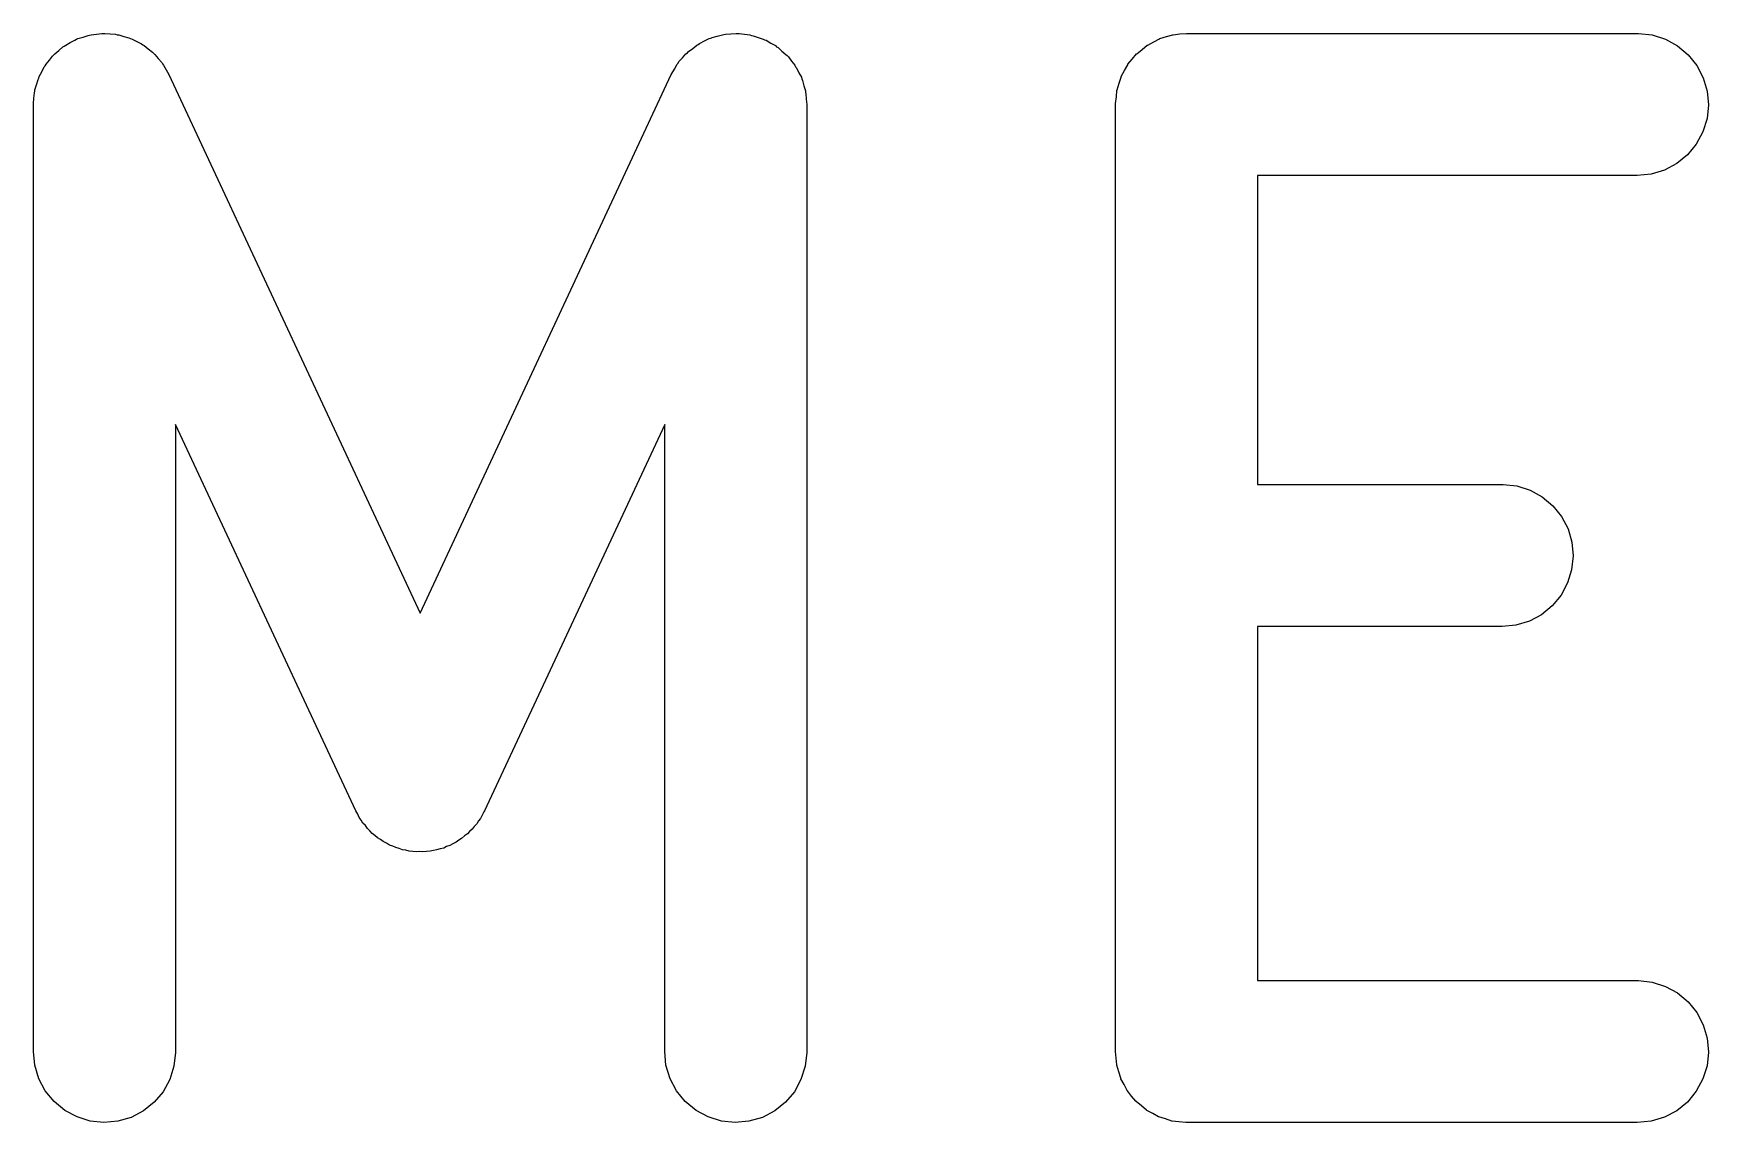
# Model space of a CAD drawing. Extents: x 2.47 to 8.87, y -5.61 to -1.57.
# Drawn here: x 3.9549 to 4.0245, y -5.3908 to -5.3455 of the extents above; entities that cross this region are included whole.
import ezdxf

# ---------------------------------------------------------------- set-up
doc = ezdxf.new("R2010")
doc.units = 0
doc.header["$MEASUREMENT"] = 0
doc.layers.add('BLACK', color=7, linetype='CONTINUOUS')

msp = doc.modelspace()

# ---------------------------------------------------------------- linework, layer by layer
at = {"layer": 'BLACK', "linetype": 'CONTINUOUS'}
for p, q in [((3.95694, -5.34564), (3.95715, -5.34557)), ((3.95715, -5.34557), (3.95721, -5.34556)), ((3.95721, -5.34556), (3.95728, -5.34554)), ((3.95728, -5.34554), (3.9575, -5.34552)), ((3.9575, -5.34552), (3.95772, -5.34549)), ((3.95772, -5.34549), (3.95779, -5.34549)), ((3.95779, -5.34549), (3.95785, -5.34549)), ((3.95785, -5.34549), (3.95807, -5.34551)), ((3.95807, -5.34551), (3.95829, -5.34552)), ((3.95829, -5.34552), (3.95836, -5.34554)), ((3.95836, -5.34554), (3.95843, -5.34555)), ((3.95843, -5.34555), (3.95864, -5.34561)), ((3.95864, -5.34561), (3.95885, -5.34567)), ((3.9831, -5.34565), (3.98331, -5.3456)), ((3.98331, -5.3456), (3.98353, -5.34554)), ((3.98353, -5.34554), (3.98359, -5.34553)), ((3.98359, -5.34553), (3.98366, -5.34552)), ((3.98366, -5.34552), (3.98388, -5.34551)), ((3.98388, -5.34551), (3.9841, -5.34549)), ((3.9841, -5.34549), (3.98417, -5.34549)), ((3.98417, -5.34549), (3.98423, -5.34549)), ((3.98423, -5.34549), (3.98445, -5.34552)), ((3.98445, -5.34552), (3.98467, -5.34555)), ((3.98467, -5.34555), (3.98474, -5.34557)), ((3.98474, -5.34557), (3.9848, -5.34558)), ((3.9848, -5.34558), (3.98501, -5.34565)), ((4.00172, -5.3457), (4.00199, -5.34562)), ((4.00199, -5.34562), (4.00225, -5.34554)), ((4.00225, -5.34554), (4.00226, -5.34554)), ((4.00226, -5.34554), (4.00227, -5.34554)), ((4.00227, -5.34554), (4.00255, -5.34551)), ((4.00255, -5.34551), (4.00283, -5.34549)), ((4.00283, -5.34549), (4.02157, -5.34549)), ((4.02157, -5.34549), (4.02162, -5.34549)), ((4.02162, -5.34549), (4.02219, -5.34555)), ((4.02219, -5.34555), (4.02274, -5.34573)), ((3.95572, -5.34638), (3.95577, -5.34633)), ((3.95577, -5.34633), (3.95594, -5.34619)), ((3.95594, -5.34619), (3.9561, -5.34605)), ((3.9561, -5.34605), (3.95616, -5.34601)), ((3.95616, -5.34601), (3.95622, -5.34597)), ((3.95622, -5.34597), (3.95641, -5.34587)), ((3.95641, -5.34587), (3.9566, -5.34576)), ((3.9566, -5.34576), (3.95667, -5.34573)), ((3.95667, -5.34573), (3.95673, -5.3457)), ((3.95673, -5.3457), (3.95694, -5.34564)), ((3.95885, -5.34567), (3.95891, -5.3457)), ((3.95891, -5.3457), (3.95898, -5.34572)), ((3.95898, -5.34572), (3.95917, -5.34582)), ((3.95917, -5.34582), (3.95937, -5.34592)), ((3.95937, -5.34592), (3.95942, -5.34596)), ((3.95942, -5.34596), (3.95948, -5.34599)), ((3.95948, -5.34599), (3.95965, -5.34613)), ((3.95965, -5.34613), (3.95983, -5.34627)), ((3.95983, -5.34627), (3.95988, -5.34632)), ((3.95988, -5.34632), (3.95993, -5.34636)), ((3.98187, -5.3465), (3.98201, -5.34633)), ((3.98201, -5.34633), (3.98207, -5.34629)), ((3.98207, -5.34629), (3.98211, -5.34624)), ((3.98211, -5.34624), (3.98229, -5.34611)), ((3.98229, -5.34611), (3.98246, -5.34597)), ((3.98246, -5.34597), (3.98252, -5.34594)), ((3.98252, -5.34594), (3.98258, -5.3459)), ((3.98258, -5.3459), (3.98278, -5.3458)), ((3.98278, -5.3458), (3.98297, -5.3457)), ((3.98297, -5.3457), (3.98304, -5.34568)), ((3.98304, -5.34568), (3.9831, -5.34565)), ((3.98501, -5.34565), (3.98522, -5.34572)), ((3.98522, -5.34572), (3.98528, -5.34575)), ((3.98528, -5.34575), (3.98535, -5.34577)), ((3.98535, -5.34577), (3.98554, -5.34589)), ((3.98554, -5.34589), (3.98573, -5.34599)), ((3.98573, -5.34599), (3.98578, -5.34604)), ((3.98578, -5.34604), (3.98584, -5.34607)), ((3.98584, -5.34607), (3.986, -5.34622)), ((3.986, -5.34622), (3.98617, -5.34636)), ((4.00075, -5.34634), (4.00076, -5.34633)), ((4.00076, -5.34633), (4.00098, -5.34616)), ((4.00098, -5.34616), (4.00119, -5.34598)), ((4.00119, -5.34598), (4.0012, -5.34598)), ((4.0012, -5.34598), (4.00121, -5.34597)), ((4.00121, -5.34597), (4.00146, -5.34584)), ((4.00146, -5.34584), (4.0017, -5.34571)), ((4.0017, -5.34571), (4.00171, -5.34571)), ((4.00171, -5.34571), (4.00172, -5.3457)), ((4.02274, -5.34573), (4.02324, -5.346)), ((4.02324, -5.346), (4.02368, -5.34637)), ((3.95523, -5.34708), (3.95532, -5.34688)), ((3.95532, -5.34688), (3.95536, -5.34683)), ((3.95536, -5.34683), (3.9554, -5.34677)), ((3.9554, -5.34677), (3.95554, -5.3466)), ((3.95554, -5.3466), (3.95567, -5.34643)), ((3.95567, -5.34643), (3.95572, -5.34638)), ((3.95993, -5.34636), (3.96007, -5.34653)), ((3.96007, -5.34653), (3.96021, -5.3467)), ((3.96021, -5.3467), (3.96025, -5.34675)), ((3.96025, -5.34675), (3.96029, -5.34681)), ((3.96029, -5.34681), (3.9604, -5.347)), ((3.9604, -5.347), (3.96051, -5.34719)), ((3.98142, -5.34715), (3.98154, -5.34697)), ((3.98154, -5.34697), (3.98164, -5.34677)), ((3.98164, -5.34677), (3.98169, -5.34672)), ((3.98169, -5.34672), (3.98172, -5.34666)), ((3.98172, -5.34666), (3.98187, -5.3465)), ((3.98617, -5.34636), (3.98622, -5.34641)), ((3.98622, -5.34641), (3.98627, -5.34646)), ((3.98627, -5.34646), (3.9864, -5.34664)), ((3.9864, -5.34664), (3.98654, -5.34681)), ((3.98654, -5.34681), (3.98657, -5.34687)), ((3.98657, -5.34687), (3.98661, -5.34692)), ((3.98661, -5.34692), (3.98671, -5.34712)), ((4.00011, -5.34728), (4.00025, -5.34703)), ((4.00025, -5.34703), (4.00038, -5.34679)), ((4.00038, -5.34679), (4.00039, -5.34678)), ((4.00039, -5.34677), (4.00057, -5.34656)), ((4.00039, -5.34678), (4.00039, -5.34677)), ((4.00057, -5.34656), (4.00075, -5.34634)), ((4.00075, -5.34634), (4.00075, -5.34634)), ((4.02368, -5.34637), (4.02405, -5.34682)), ((4.02405, -5.34682), (4.02431, -5.34733)), ((3.95494, -5.34783), (3.95501, -5.34762)), ((3.95501, -5.34762), (3.95507, -5.3474)), ((3.95507, -5.3474), (3.9551, -5.34734)), ((3.9551, -5.34734), (3.95512, -5.34728)), ((3.95512, -5.34728), (3.95523, -5.34708)), ((3.96051, -5.34719), (3.97096, -5.36958)), ((3.97096, -5.36958), (3.9814, -5.34719)), ((3.9814, -5.34719), (3.98142, -5.34715)), ((3.98671, -5.34712), (3.98681, -5.34731)), ((3.98681, -5.34731), (3.98683, -5.34738)), ((3.98683, -5.34738), (3.98686, -5.34744)), ((3.98686, -5.34744), (3.98691, -5.34766)), ((3.98691, -5.34766), (3.98698, -5.34787)), ((3.99994, -5.34783), (4.00002, -5.34756)), ((4.00002, -5.34756), (4.00011, -5.3473)), ((4.00011, -5.34729), (4.00011, -5.34728)), ((4.00011, -5.3473), (4.00011, -5.34729)), ((4.02431, -5.34733), (4.02448, -5.34789)), ((3.95488, -5.3484), (3.9549, -5.34818)), ((3.95488, -5.34844), (3.95488, -5.3484)), ((3.9549, -5.34818), (3.95492, -5.34796)), ((3.95492, -5.34796), (3.95494, -5.34789)), ((3.95494, -5.34789), (3.95494, -5.34783)), ((3.98698, -5.34787), (3.98698, -5.34793)), ((3.98698, -5.34793), (3.987, -5.348)), ((3.987, -5.348), (3.98701, -5.34822)), ((3.98701, -5.34822), (3.98703, -5.34844)), ((3.99987, -5.3484), (3.99991, -5.34812)), ((3.99987, -5.34842), (3.99987, -5.3484)), ((3.99987, -5.34844), (3.99987, -5.34842)), ((3.99987, -5.34842), (3.99987, -5.34842)), ((3.99987, -5.34842), (3.99987, -5.34842)), ((3.99991, -5.34812), (3.99993, -5.34785)), ((3.99993, -5.34785), (3.99994, -5.34784)), ((3.99994, -5.34784), (3.99994, -5.34783)), ((4.02448, -5.34789), (4.02453, -5.34846)), ((3.95488, -5.38781), (3.95488, -5.34844)), ((3.98703, -5.34844), (3.98703, -5.38781)), ((3.99987, -5.38781), (3.99987, -5.34844)), ((4.02447, -5.34903), (4.0243, -5.34958)), ((4.02453, -5.34846), (4.02447, -5.34903)), ((4.0243, -5.34958), (4.02402, -5.35009)), ((4.02402, -5.35009), (4.02366, -5.35054)), ((4.0227, -5.35117), (4.02215, -5.35134)), ((4.02321, -5.3509), (4.0227, -5.35117)), ((4.02366, -5.35054), (4.02321, -5.3509)), ((4.02157, -5.35139), (4.00578, -5.35139)), ((4.00578, -5.35139), (4.00578, -5.36424)), ((4.02215, -5.35134), (4.02157, -5.35139)), ((3.96828, -5.37781), (3.96079, -5.36175)), ((3.96079, -5.36175), (3.96079, -5.38781)), ((3.98113, -5.36175), (3.97363, -5.37781)), ((3.98113, -5.38781), (3.98113, -5.36175)), ((4.00578, -5.36424), (4.01595, -5.36424)), ((4.01595, -5.36424), (4.01599, -5.36424)), ((4.01599, -5.36424), (4.01656, -5.3643)), ((4.01656, -5.3643), (4.01711, -5.36447)), ((4.01711, -5.36447), (4.01762, -5.36475)), ((4.01762, -5.36475), (4.01806, -5.36512)), ((4.01806, -5.36512), (4.01842, -5.36557)), ((4.01842, -5.36557), (4.01869, -5.36608)), ((4.01869, -5.36608), (4.01885, -5.36663)), ((4.0189, -5.36721), (4.01884, -5.36778)), ((4.01885, -5.36663), (4.0189, -5.36721)), ((4.01884, -5.36778), (4.01867, -5.36833)), ((4.01867, -5.36833), (4.0184, -5.36884)), ((4.01803, -5.36928), (4.01758, -5.36965)), ((4.0184, -5.36884), (4.01803, -5.36928)), ((4.01708, -5.36992), (4.01652, -5.37008)), ((4.01758, -5.36965), (4.01708, -5.36992)), ((4.01595, -5.37014), (4.00578, -5.37014)), ((4.00578, -5.37014), (4.00578, -5.38486)), ((4.01652, -5.37008), (4.01595, -5.37014)), ((3.96836, -5.37794), (3.96828, -5.37781)), ((3.96842, -5.37808), (3.96836, -5.37794)), ((3.96851, -5.37819), (3.96842, -5.37808)), ((3.96857, -5.37831), (3.96851, -5.37819)), ((3.96868, -5.37842), (3.96857, -5.37831)), ((3.97331, -5.37834), (3.97321, -5.37845)), ((3.97338, -5.37822), (3.97331, -5.37834)), ((3.97347, -5.37812), (3.97338, -5.37822)), ((3.97353, -5.37798), (3.97347, -5.37812)), ((3.97361, -5.37785), (3.97353, -5.37798)), ((3.97363, -5.37781), (3.97361, -5.37785)), ((3.96877, -5.37854), (3.96868, -5.37842)), ((3.96887, -5.37864), (3.96877, -5.37854)), ((3.96896, -5.37874), (3.96887, -5.37864)), ((3.96908, -5.37883), (3.96896, -5.37874)), ((3.96919, -5.37893), (3.96908, -5.37883)), ((3.96931, -5.379), (3.96919, -5.37893)), ((3.96942, -5.37908), (3.96931, -5.379)), ((3.97257, -5.37902), (3.97246, -5.3791)), ((3.97268, -5.37896), (3.97257, -5.37902)), ((3.9728, -5.37885), (3.97268, -5.37896)), ((3.97292, -5.37876), (3.9728, -5.37885)), ((3.97301, -5.37866), (3.97292, -5.37876)), ((3.97312, -5.37857), (3.97301, -5.37866)), ((3.97321, -5.37845), (3.97312, -5.37857)), ((3.96956, -5.37915), (3.96942, -5.37908)), ((3.96969, -5.37923), (3.96956, -5.37915)), ((3.96982, -5.37927), (3.96969, -5.37923)), ((3.96994, -5.37933), (3.96982, -5.37927)), ((3.97009, -5.37937), (3.96994, -5.37933)), ((3.97023, -5.37942), (3.97009, -5.37937)), ((3.97036, -5.37944), (3.97023, -5.37942)), ((3.9705, -5.37948), (3.97036, -5.37944)), ((3.97065, -5.37949), (3.9705, -5.37948)), ((3.9708, -5.37951), (3.97065, -5.37949)), ((3.97094, -5.3795), (3.9708, -5.37951)), ((3.97107, -5.37951), (3.97094, -5.3795)), ((3.97122, -5.37949), (3.97107, -5.37951)), ((3.97138, -5.37948), (3.97122, -5.37949)), ((3.97151, -5.37945), (3.97138, -5.37948)), ((3.97164, -5.37943), (3.97151, -5.37945)), ((3.97179, -5.37938), (3.97164, -5.37943)), ((3.97194, -5.37935), (3.97179, -5.37938)), ((3.97206, -5.37929), (3.97194, -5.37935)), ((3.97219, -5.37925), (3.97206, -5.37929)), ((3.97232, -5.37917), (3.97219, -5.37925)), ((3.97246, -5.3791), (3.97232, -5.37917)), ((4.00578, -5.38486), (4.02157, -5.38486)), ((4.02157, -5.38486), (4.02162, -5.38486)), ((4.02162, -5.38486), (4.02219, -5.38492)), ((4.02219, -5.38492), (4.02274, -5.3851)), ((4.02274, -5.3851), (4.02324, -5.38537)), ((4.02324, -5.38537), (4.02368, -5.38574)), ((4.02368, -5.38574), (4.02405, -5.38619)), ((4.02405, -5.38619), (4.02431, -5.3867)), ((4.02431, -5.3867), (4.02448, -5.38726)), ((4.02448, -5.38726), (4.02453, -5.38783)), ((3.95494, -5.38838), (3.95488, -5.38781)), ((3.96079, -5.38785), (3.96072, -5.38842)), ((3.96079, -5.38781), (3.96079, -5.38785)), ((3.98118, -5.38838), (3.98113, -5.38781)), ((3.98703, -5.38785), (3.98697, -5.38842)), ((3.98703, -5.38781), (3.98703, -5.38785)), ((3.9999, -5.38809), (3.99987, -5.38781)), ((3.99993, -5.38836), (3.9999, -5.38809)), ((4.02453, -5.38783), (4.02447, -5.3884)), ((3.9551, -5.38894), (3.95494, -5.38838)), ((3.96072, -5.38842), (3.96055, -5.38897)), ((3.98135, -5.38894), (3.98118, -5.38838)), ((3.98697, -5.38842), (3.98679, -5.38897)), ((3.99993, -5.38837), (3.99993, -5.38836)), ((3.99993, -5.38838), (3.99993, -5.38837)), ((4.00001, -5.38865), (3.99993, -5.38838)), ((4.00009, -5.38892), (4.00001, -5.38865)), ((4.02447, -5.3884), (4.0243, -5.38895)), ((3.95537, -5.38944), (3.9551, -5.38894)), ((3.95574, -5.38989), (3.95537, -5.38944)), ((3.96027, -5.38948), (3.9599, -5.38992)), ((3.96055, -5.38897), (3.96027, -5.38948)), ((3.98162, -5.38944), (3.98135, -5.38894)), ((3.98198, -5.38989), (3.98162, -5.38944)), ((3.98652, -5.38948), (3.98615, -5.38992)), ((3.98679, -5.38897), (3.98652, -5.38948)), ((4.00009, -5.38893), (4.00009, -5.38892)), ((4.0001, -5.38894), (4.00009, -5.38893)), ((4.00023, -5.38918), (4.0001, -5.38894)), ((4.00036, -5.38943), (4.00023, -5.38918)), ((4.00036, -5.38944), (4.00036, -5.38943)), ((4.00037, -5.38944), (4.00036, -5.38944)), ((4.00054, -5.38966), (4.00037, -5.38944)), ((4.02402, -5.38946), (4.02366, -5.38991)), ((4.0243, -5.38895), (4.02402, -5.38946)), ((3.95618, -5.39026), (3.95574, -5.38989)), ((3.9599, -5.38992), (3.95945, -5.39028)), ((3.98243, -5.39026), (3.98198, -5.38989)), ((3.98615, -5.38992), (3.9857, -5.39028)), ((4.00072, -5.38988), (4.00054, -5.38966)), ((4.00073, -5.38988), (4.00072, -5.38988)), ((4.00073, -5.38989), (4.00073, -5.38988)), ((4.00095, -5.39007), (4.00073, -5.38989)), ((4.00116, -5.39025), (4.00095, -5.39007)), ((4.02366, -5.38991), (4.02321, -5.39027)), ((3.95669, -5.39053), (3.95618, -5.39026)), ((3.95724, -5.3907), (3.95669, -5.39053)), ((3.95781, -5.39076), (3.95724, -5.3907)), ((3.95839, -5.39071), (3.95781, -5.39076)), ((3.95894, -5.39055), (3.95839, -5.39071)), ((3.95945, -5.39028), (3.95894, -5.39055)), ((3.98294, -5.39053), (3.98243, -5.39026)), ((3.98349, -5.3907), (3.98294, -5.39053)), ((3.98406, -5.39076), (3.98349, -5.3907)), ((3.98463, -5.39071), (3.98406, -5.39076)), ((3.98519, -5.39055), (3.98463, -5.39071)), ((3.9857, -5.39028), (3.98519, -5.39055)), ((4.00117, -5.39025), (4.00116, -5.39025)), ((4.00118, -5.39026), (4.00117, -5.39025)), ((4.00142, -5.39039), (4.00118, -5.39026)), ((4.00166, -5.39052), (4.00142, -5.39039)), ((4.00167, -5.39053), (4.00166, -5.39052)), ((4.00168, -5.39053), (4.00167, -5.39053)), ((4.00195, -5.39061), (4.00168, -5.39053)), ((4.00221, -5.3907), (4.00195, -5.39061)), ((4.00222, -5.3907), (4.00221, -5.3907)), ((4.00223, -5.3907), (4.00222, -5.3907)), ((4.00251, -5.39073), (4.00223, -5.3907)), ((4.00279, -5.39076), (4.00251, -5.39073)), ((4.00281, -5.39076), (4.00279, -5.39076)), ((4.00283, -5.39076), (4.00281, -5.39076)), ((4.00281, -5.39076), (4.00281, -5.39076)), ((4.00281, -5.39076), (4.00281, -5.39076)), ((4.02157, -5.39076), (4.00283, -5.39076)), ((4.02215, -5.39071), (4.02157, -5.39076)), ((4.0227, -5.39054), (4.02215, -5.39071)), ((4.02321, -5.39027), (4.0227, -5.39054))]:
    msp.add_line(p, q, dxfattribs=at)

doc.saveas('drawing.dxf')
